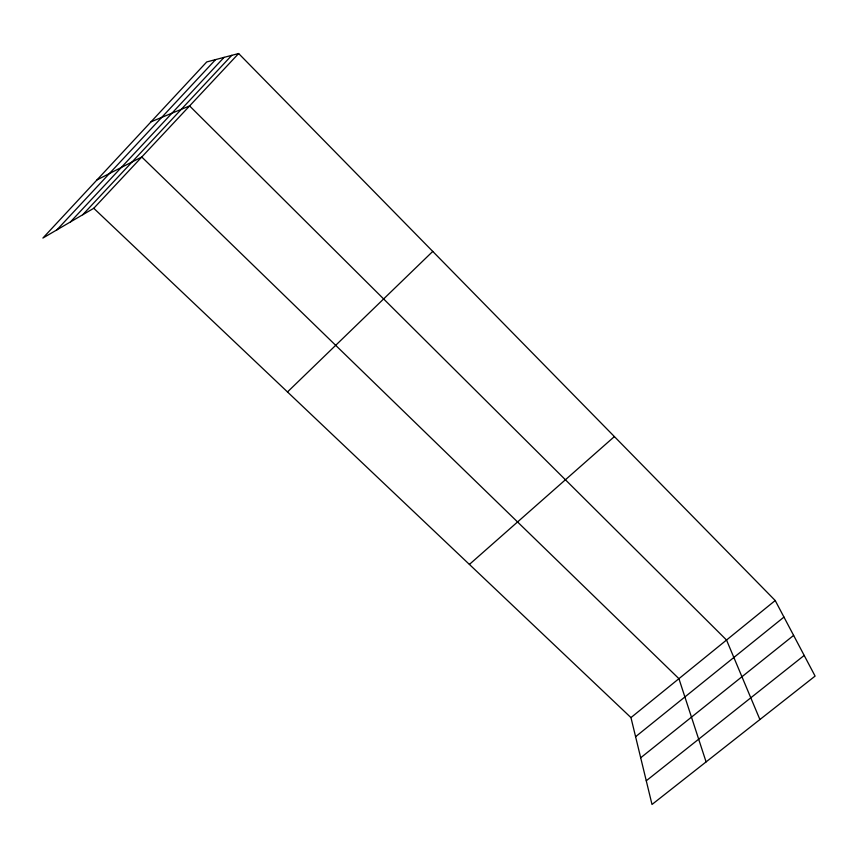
<?xml version="1.0" encoding="UTF-8"?>
<svg xmlns="http://www.w3.org/2000/svg" width="858" height="858" viewBox="0 0 858 858"><rect width="100%" height="100%" fill="white"/><g stroke="black" fill="none" stroke-linecap="round" stroke-linejoin="round"><path stroke-width="1.29" d="M56.95 229.826L215.583 59.61M70.463 221.922L224.077 57.368M82.733 214.747L231.757 55.352M93.769 208.29L238.642 53.528L775.214 600.525L815.1 676.093L652.005 804.472L630.962 717.599L93.769 208.29L42.9 238.052L206.735 61.937L238.642 53.528M287.494 391.956L432.754 251.415M469.401 564.425L614.392 436.583M630.962 717.599L775.214 600.525M635.596 736.7L783.955 617.095M640.701 757.775L793.618 635.403M646.267 780.78L804.193 655.426M96.997 179.901L141.774 157.003L678.925 678.678L706.091 761.904M151.062 121.782L189.597 105.931L726.533 640.036L759.909 719.54"/></g></svg>
